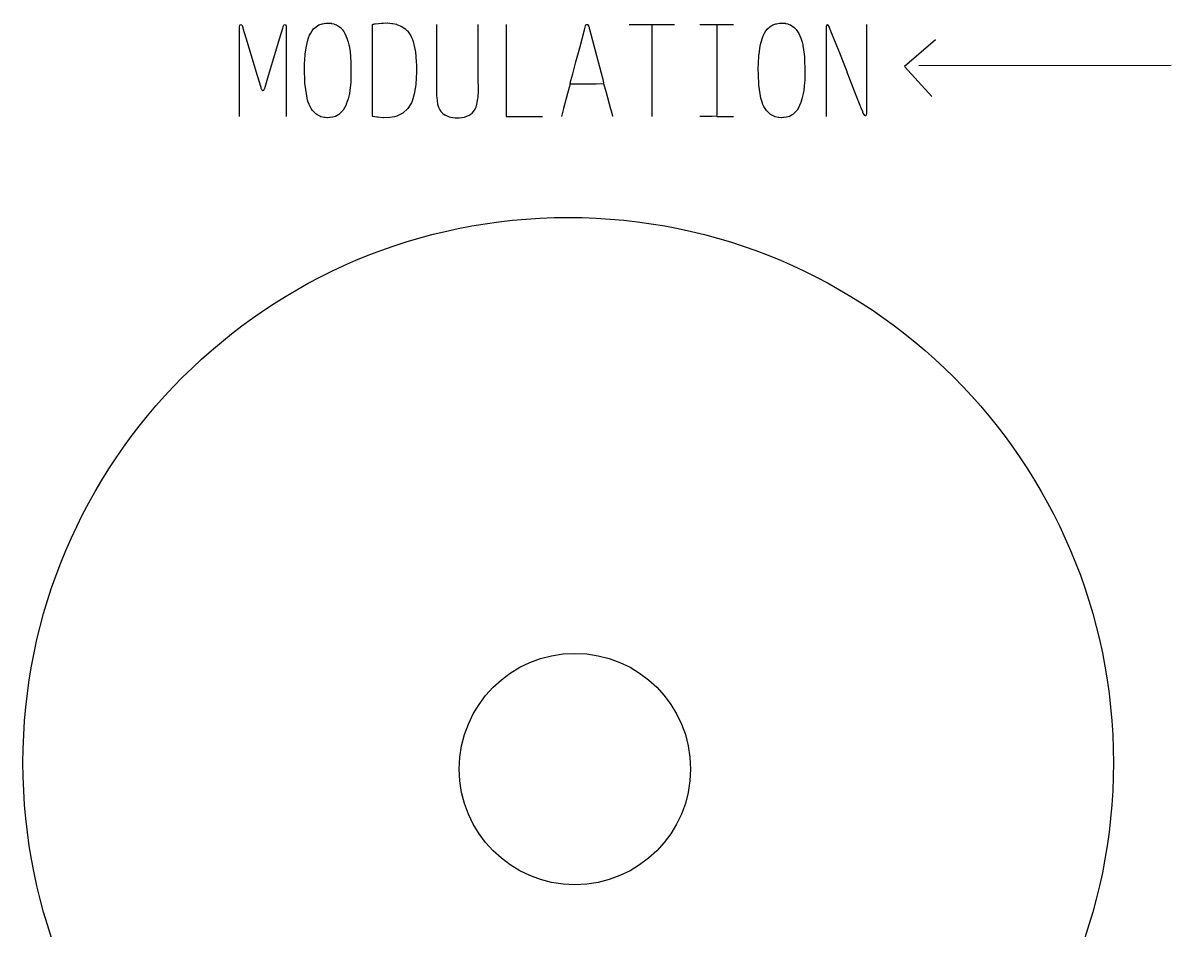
# Model space of a CAD drawing. Header units: millimetres. Extents: x 0 to 162, y -1 to 222.
# Drawn here: x 103.52 to 138.26, y 81.22 to 108.66 of the extents above; entities that cross this region are included whole.
import ezdxf

# ---------------------------------------------------------------- set-up
doc = ezdxf.new("R2010")
doc.units = ezdxf.units.MM
doc.layers.add('Gravur', color=7, linetype='CONTINUOUS')
doc.layers.add('Kontur', color=7, linetype='CONTINUOUS')

msp = doc.modelspace()

# ---------------------------------------------------------------- linework, layer by layer
at = {"layer": 'Gravur', "color": 255, "linetype": 'CONTINUOUS'}
for p, q in [((110.07425, 108.53818), (110.08486, 108.60026)), ((110.07434, 108.52834), (110.07425, 108.53818)), ((110.07425, 108.53818), (110.07425, 108.53818)), ((110.07678, 108.47143), (110.07434, 108.52834)), ((110.07678, 107.96112), (110.07678, 108.47143)), ((110.08486, 108.60026), (110.0953, 108.61176)), ((110.0953, 108.61176), (110.11203, 108.61528)), ((110.0953, 108.61176), (110.0953, 108.61176)), ((110.11203, 108.61528), (110.1355, 108.6072)), ((110.1355, 108.6072), (110.13607, 108.60689)), ((110.13607, 108.60689), (110.13663, 108.60656)), ((110.13663, 108.60656), (110.13663, 108.60656)), ((110.13663, 108.60656), (110.15623, 108.58435)), ((110.15623, 108.58435), (110.16835, 108.55228)), ((110.16835, 108.55228), (110.16835, 108.55228)), ((110.16835, 108.55228), (110.17486, 108.52577)), ((110.17486, 108.52577), (110.18054, 108.50283)), ((110.18054, 108.50283), (110.2669, 108.21628)), ((111.2959, 108.21628), (111.38382, 108.50676)), ((111.38382, 108.50676), (111.39425, 108.54881)), ((111.39425, 108.54881), (111.39561, 108.55392)), ((111.39561, 108.55392), (111.41793, 108.59993)), ((111.39561, 108.55392), (111.39561, 108.55392)), ((111.41793, 108.59993), (111.42499, 108.60574)), ((111.42499, 108.60574), (111.42619, 108.60649)), ((111.42499, 108.60574), (111.42499, 108.60574)), ((111.42619, 108.60649), (111.42742, 108.6072)), ((111.42742, 108.6072), (111.46441, 108.61467)), ((111.46441, 108.61467), (111.46955, 108.61227)), ((111.46955, 108.61227), (111.46955, 108.61227)), ((111.46955, 108.61227), (111.49062, 108.562)), ((111.49108, 108.50048), (111.48994, 108.47143)), ((111.48994, 108.47143), (111.48994, 107.96112)), ((111.49062, 108.562), (111.4919, 108.53871)), ((111.4919, 108.53871), (111.49108, 108.50048)), ((111.4919, 108.53871), (111.4919, 108.53871)), ((112.23062, 108.35885), (112.27052, 108.42349)), ((112.27052, 108.42349), (112.31708, 108.4828)), ((112.31708, 108.4828), (112.39043, 108.55124)), ((112.31708, 108.4828), (112.31708, 108.4828)), ((112.39043, 108.55124), (112.47843, 108.60524)), ((112.47843, 108.60524), (112.57606, 108.63843)), ((112.57606, 108.63843), (112.58698, 108.64079)), ((112.58698, 108.64079), (112.6856, 108.65568)), ((112.58698, 108.64079), (112.58698, 108.64079)), ((112.6856, 108.65568), (112.70611, 108.65815)), ((112.70611, 108.65815), (112.77867, 108.6605)), ((112.77867, 108.6605), (112.78544, 108.66017)), ((112.78544, 108.66017), (112.78544, 108.66017)), ((112.78544, 108.66017), (112.85078, 108.65273)), ((112.85078, 108.65273), (112.86312, 108.65043)), ((112.86312, 108.65043), (112.93454, 108.63342)), ((112.93454, 108.63342), (112.94086, 108.63153)), ((112.94086, 108.63153), (112.94086, 108.63153)), ((112.94086, 108.63153), (113.0005, 108.609)), ((113.0005, 108.609), (113.01229, 108.60333)), ((113.01229, 108.60333), (113.12891, 108.52308)), ((113.12891, 108.52308), (113.14881, 108.50395)), ((113.14881, 108.50395), (113.16767, 108.48392)), ((113.16767, 108.48392), (113.18553, 108.46306)), ((113.18553, 108.46306), (113.18553, 108.46306)), ((113.18553, 108.46306), (113.22808, 108.40453)), ((113.22808, 108.40453), (113.26475, 108.3416)), ((114.09781, 108.58277), (114.10013, 108.60765)), ((114.0979, 108.58013), (114.09781, 108.58277)), ((114.09781, 108.58277), (114.09781, 108.58277)), ((114.09892, 108.55779), (114.0979, 108.58013)), ((114.09892, 108.4361), (114.09892, 108.55779)), ((114.09892, 108.00823), (114.09892, 108.4361)), ((114.10013, 108.60765), (114.10173, 108.6119)), ((114.10173, 108.6119), (114.10208, 108.61261)), ((114.10208, 108.61261), (114.10245, 108.6133)), ((114.10245, 108.6133), (114.11868, 108.62533)), ((114.10245, 108.6133), (114.10245, 108.6133)), ((114.11868, 108.62533), (114.14346, 108.63098)), ((114.14346, 108.63098), (114.16451, 108.63304)), ((114.14346, 108.63098), (114.14346, 108.63098)), ((114.16451, 108.63304), (114.18135, 108.63463)), ((114.18135, 108.63463), (114.38324, 108.65409)), ((114.38324, 108.65409), (114.3951, 108.65528)), ((114.3951, 108.65528), (114.40796, 108.65666)), ((114.3951, 108.65528), (114.3951, 108.65528)), ((114.40796, 108.65666), (114.4208, 108.65815)), ((114.4208, 108.65815), (114.55501, 108.66346)), ((114.55501, 108.66346), (114.56754, 108.66303)), ((114.56754, 108.66303), (114.56754, 108.66303)), ((114.56754, 108.66303), (114.68838, 108.65193)), ((114.68838, 108.65193), (114.71129, 108.64839)), ((114.71129, 108.64839), (114.82178, 108.62384)), ((114.82178, 108.62384), (114.83393, 108.62031)), ((114.83393, 108.62031), (114.83393, 108.62031)), ((114.83393, 108.62031), (114.94187, 108.58026)), ((114.94187, 108.58026), (114.96252, 108.57051)), ((114.96252, 108.57051), (115.10458, 108.47305)), ((115.10458, 108.47305), (115.12206, 108.45635)), ((115.12206, 108.45635), (115.13887, 108.43905)), ((115.13887, 108.43905), (115.15503, 108.42116)), ((115.15503, 108.42116), (115.15503, 108.42116)), ((115.15503, 108.42116), (115.25546, 108.27353)), ((116.04129, 108.6206), (116.04129, 106.72853)), ((117.29743, 107.05042), (117.29743, 108.6206)), ((118.14068, 108.6206), (118.14068, 106.52441)), ((120.3701, 107.91402), (120.51316, 108.4518)), ((120.51316, 108.4518), (120.54668, 108.57742)), ((120.54668, 108.57742), (120.54898, 108.58684)), ((120.54898, 108.58684), (120.54944, 108.58875)), ((120.54944, 108.58875), (120.5559, 108.60684)), ((120.54944, 108.58875), (120.54944, 108.58875)), ((120.5559, 108.60684), (120.55941, 108.61177)), ((120.55941, 108.61177), (120.56554, 108.61677)), ((120.55941, 108.61177), (120.55941, 108.61177)), ((120.56554, 108.61677), (120.5739, 108.61975)), ((120.5739, 108.61975), (120.61294, 108.61543)), ((120.61294, 108.61543), (120.61875, 108.61176)), ((120.61875, 108.61176), (120.61875, 108.61176)), ((120.61875, 108.61176), (120.64866, 108.55858)), ((120.64866, 108.55858), (120.65401, 108.53581)), ((120.65401, 108.53581), (120.65401, 108.53581)), ((120.65401, 108.53581), (120.65971, 108.50617)), ((120.65971, 108.50617), (120.66572, 108.47928)), ((120.66572, 108.47928), (120.79893, 107.97682)), ((121.86448, 108.6206), (123.24231, 108.6206)), ((122.55536, 108.61667), (122.55536, 105.83746)), ((124.00313, 108.6206), (125.02767, 108.6206)), ((124.51736, 108.61667), (124.51736, 106.54011)), ((125.96462, 108.35885), (126.00452, 108.42349)), ((126.00452, 108.42349), (126.05108, 108.4828)), ((126.05108, 108.4828), (126.12443, 108.55124)), ((126.05108, 108.4828), (126.05108, 108.4828)), ((126.12443, 108.55124), (126.21243, 108.60524)), ((126.21243, 108.60524), (126.31006, 108.63843)), ((126.31006, 108.63843), (126.32098, 108.64079)), ((126.32098, 108.64079), (126.4196, 108.65568)), ((126.32098, 108.64079), (126.32098, 108.64079)), ((126.4196, 108.65568), (126.44011, 108.65815)), ((126.44011, 108.65815), (126.51267, 108.6605)), ((126.51267, 108.6605), (126.51944, 108.66017)), ((126.51944, 108.66017), (126.51944, 108.66017)), ((126.51944, 108.66017), (126.58478, 108.65273)), ((126.58478, 108.65273), (126.59712, 108.65043)), ((126.59712, 108.65043), (126.66854, 108.63342)), ((126.66854, 108.63342), (126.67486, 108.63153)), ((126.67486, 108.63153), (126.67486, 108.63153)), ((126.67486, 108.63153), (126.7345, 108.609)), ((126.7345, 108.609), (126.74629, 108.60333)), ((126.74629, 108.60333), (126.86291, 108.52308)), ((126.86291, 108.52308), (126.88281, 108.50395)), ((126.88281, 108.50395), (126.90167, 108.48392)), ((126.90167, 108.48392), (126.91953, 108.46306)), ((126.91953, 108.46306), (126.91953, 108.46306)), ((126.91953, 108.46306), (126.96208, 108.40453)), ((126.96208, 108.40453), (126.99875, 108.3416)), ((127.83298, 108.56564), (127.83292, 108.44788)), ((127.83292, 108.44788), (127.83292, 107.95327)), ((127.83321, 108.57), (127.83298, 108.56564)), ((127.83368, 108.57439), (127.83321, 108.57)), ((127.83474, 108.58003), (127.83368, 108.57439)), ((127.83368, 108.57439), (127.83368, 108.57439)), ((127.8418, 108.59481), (127.83474, 108.58003)), ((127.84316, 108.59625), (127.8418, 108.59481)), ((127.8418, 108.59481), (127.8418, 108.59481)), ((127.85653, 108.60268), (127.84316, 108.59625)), ((127.86798, 108.60303), (127.85653, 108.60268)), ((127.87848, 108.60062), (127.86798, 108.60303)), ((127.88947, 108.59485), (127.87848, 108.60062)), ((127.87848, 108.60062), (127.87848, 108.60062)), ((127.92967, 108.53476), (127.88947, 108.59485)), ((127.93284, 108.5267), (127.92967, 108.53476)), ((127.92967, 108.53476), (127.92967, 108.53476)), ((127.95461, 108.46358), (127.93284, 108.5267)), ((128.14774, 107.9729), (127.95461, 108.46358)), ((129.04981, 108.6206), (129.04981, 106.50478)), ((110.2669, 108.21628), (110.61077, 107.07397)), ((110.95081, 107.07005), (111.2959, 108.21628)), ((112.10899, 108.01215), (112.15603, 108.18428)), ((112.15603, 108.18428), (112.16791, 108.21851)), ((112.16791, 108.21851), (112.19665, 108.29012)), ((112.16791, 108.21851), (112.16791, 108.21851)), ((112.19665, 108.29012), (112.23062, 108.35885)), ((113.26475, 108.3416), (113.2963, 108.27531)), ((113.2963, 108.27531), (113.32351, 108.20668)), ((113.32351, 108.20668), (113.32351, 108.20668)), ((113.32351, 108.20668), (113.34518, 108.14293)), ((113.34518, 108.14293), (113.36445, 108.07889)), ((113.36445, 108.07889), (113.38508, 107.99851)), ((115.25546, 108.27353), (115.28209, 108.21944)), ((115.28209, 108.21944), (115.30563, 108.16359)), ((115.30563, 108.16359), (115.32627, 108.10636)), ((115.32627, 108.10636), (115.39325, 107.82907)), ((125.84299, 108.01215), (125.89003, 108.18428)), ((125.89003, 108.18428), (125.90191, 108.21851)), ((125.90191, 108.21851), (125.93065, 108.29012)), ((125.90191, 108.21851), (125.90191, 108.21851)), ((125.93065, 108.29012), (125.96462, 108.35885)), ((126.99875, 108.3416), (127.0303, 108.27531)), ((127.0303, 108.27531), (127.05751, 108.20668)), ((127.05751, 108.20668), (127.05751, 108.20668)), ((127.05751, 108.20668), (127.07918, 108.14293)), ((127.07918, 108.14293), (127.09845, 108.07889)), ((127.09845, 108.07889), (127.11908, 107.99851)), ((131.13843, 108.15194), (130.19957, 107.34806)), ((110.07678, 105.83746), (110.07678, 107.96112)), ((111.48994, 107.96112), (111.48994, 105.83746)), ((112.06117, 107.70111), (112.06371, 107.72692)), ((112.06371, 107.72692), (112.09883, 107.96474)), ((112.06371, 107.72692), (112.06371, 107.72692)), ((112.09883, 107.96474), (112.10899, 108.01215)), ((113.38508, 107.99851), (113.39104, 107.97151)), ((113.39104, 107.97151), (113.39104, 107.97151)), ((113.39104, 107.97151), (113.41897, 107.80357)), ((113.41897, 107.80357), (113.43499, 107.63364)), ((114.09892, 106.49693), (114.09892, 108.00823)), ((115.39325, 107.82907), (115.39937, 107.78892)), ((115.39937, 107.78892), (115.39937, 107.78892)), ((115.39937, 107.78892), (115.42509, 107.48929)), ((120.25702, 107.48689), (120.35197, 107.84265)), ((120.35197, 107.84265), (120.3701, 107.91402)), ((120.79893, 107.97682), (121.04809, 107.03472)), ((125.79517, 107.70111), (125.79771, 107.72692)), ((125.79771, 107.72692), (125.83283, 107.96474)), ((125.79771, 107.72692), (125.79771, 107.72692)), ((125.83283, 107.96474), (125.84299, 108.01215)), ((127.11908, 107.99851), (127.12504, 107.97151)), ((127.12504, 107.97151), (127.12504, 107.97151)), ((127.12504, 107.97151), (127.15297, 107.80357)), ((127.15297, 107.80357), (127.16899, 107.63364)), ((127.83292, 107.95327), (127.83292, 105.83746)), ((128.19822, 107.84669), (128.14774, 107.9729)), ((128.44993, 107.21506), (128.19822, 107.84669)), ((112.03883, 107.31765), (112.04247, 107.41548)), ((112.04247, 107.41548), (112.06117, 107.70111)), ((113.43499, 107.63364), (113.43499, 107.63364)), ((113.43499, 107.63364), (113.44309, 107.47315)), ((113.44309, 107.47315), (113.44812, 107.31342)), ((115.42509, 107.48929), (115.42805, 107.38885)), ((115.42805, 107.38885), (115.42805, 107.38885)), ((115.42805, 107.38885), (115.42942, 107.2745)), ((120.16012, 107.125), (120.24719, 107.45073)), ((120.24719, 107.45073), (120.25702, 107.48689)), ((120.25702, 107.48689), (120.25702, 107.48689)), ((125.77283, 107.31765), (125.77647, 107.41548)), ((125.77647, 107.41548), (125.79517, 107.70111)), ((127.16899, 107.63364), (127.16899, 107.63364)), ((127.16899, 107.63364), (127.17709, 107.47315)), ((127.17709, 107.47315), (127.18212, 107.31342)), ((130.637, 107.37947), (138.265, 107.38653)), ((110.61077, 107.07397), (110.71606, 106.72461)), ((110.84673, 106.72461), (110.95081, 107.07005)), ((112.05403, 106.82962), (112.03883, 107.31765)), ((113.44812, 107.31342), (113.44543, 106.91327)), ((115.42964, 107.16033), (115.42472, 106.99944)), ((115.42942, 107.2745), (115.42964, 107.16033)), ((117.29792, 106.98761), (117.29743, 107.05042)), ((120.10599, 106.92088), (120.16012, 107.125)), ((121.04809, 107.03472), (121.06512, 106.95987)), ((125.78803, 106.82962), (125.77283, 107.31765)), ((127.18212, 107.31342), (127.17943, 106.91327)), ((128.47626, 107.14847), (128.44993, 107.21506)), ((128.44993, 107.21506), (128.44993, 107.21506)), ((128.76155, 106.4145), (128.47626, 107.14847)), ((130.20088, 107.34812), (131.03112, 106.43788)), ((110.71606, 106.72461), (110.72547, 106.68567)), ((110.72547, 106.68567), (110.727, 106.67969)), ((110.727, 106.67969), (110.727, 106.67969)), ((110.727, 106.67969), (110.7462, 106.63538)), ((110.80832, 106.62783), (110.83219, 106.66766)), ((110.83219, 106.66766), (110.83688, 106.68429)), ((110.83688, 106.68429), (110.84181, 106.70518)), ((110.83688, 106.68429), (110.83688, 106.68429)), ((110.84181, 106.70518), (110.84673, 106.72461)), ((112.05839, 106.78508), (112.05403, 106.82962)), ((112.05403, 106.82962), (112.05403, 106.82962)), ((112.12206, 106.38702), (112.05839, 106.78508)), ((113.44277, 106.8684), (113.41534, 106.61625)), ((113.44543, 106.91327), (113.44277, 106.8684)), ((113.44277, 106.8684), (113.44277, 106.8684)), ((115.40682, 106.79134), (115.37444, 106.57119)), ((115.41018, 106.82312), (115.40682, 106.79134)), ((115.42363, 106.98163), (115.41018, 106.82312)), ((115.42472, 106.99944), (115.42363, 106.98163)), ((115.42363, 106.98163), (115.42363, 106.98163)), ((116.04129, 106.72853), (116.04111, 106.44661)), ((117.30463, 106.66558), (117.29792, 106.98761)), ((117.30465, 106.62205), (117.30463, 106.66558)), ((117.30463, 106.66558), (117.30463, 106.66558)), ((120.05116, 106.71283), (120.00111, 106.52441)), ((120.08017, 106.81523), (120.05116, 106.71283)), ((120.08054, 106.81464), (120.10599, 106.92088)), ((120.14979, 106.81489), (120.08054, 106.81464)), ((120.32251, 106.81489), (120.14979, 106.81489)), ((120.86422, 106.81489), (120.32251, 106.81489)), ((121.09495, 106.81811), (120.86422, 106.81489)), ((121.06512, 106.95987), (121.06679, 106.95147)), ((121.06679, 106.95147), (121.06679, 106.95147)), ((121.06679, 106.95147), (121.08815, 106.85093)), ((121.08815, 106.85093), (121.09342, 106.83136)), ((121.09342, 106.83136), (121.17476, 106.55581)), ((125.79239, 106.78508), (125.78803, 106.82962)), ((125.78803, 106.82962), (125.78803, 106.82962)), ((125.85606, 106.38702), (125.79239, 106.78508)), ((127.17677, 106.8684), (127.14934, 106.61625)), ((127.17943, 106.91327), (127.17677, 106.8684)), ((127.17677, 106.8684), (127.17677, 106.8684)), ((110.7462, 106.63538), (110.75656, 106.62554)), ((110.75656, 106.62554), (110.75656, 106.62554)), ((110.75656, 106.62554), (110.76696, 106.6205)), ((110.76696, 106.6205), (110.77944, 106.61864)), ((110.77944, 106.61864), (110.8044, 106.62511)), ((110.8044, 106.62511), (110.80832, 106.62783)), ((110.80832, 106.62783), (110.80832, 106.62783)), ((112.1369, 106.32704), (112.12206, 106.38702)), ((112.15513, 106.26771), (112.1369, 106.32704)), ((113.36221, 106.37132), (113.32603, 106.2575)), ((113.38317, 106.45179), (113.36221, 106.37132)), ((113.4008, 106.5335), (113.38317, 106.45179)), ((113.41534, 106.61625), (113.4008, 106.5335)), ((114.09892, 106.02195), (114.09892, 106.49693)), ((115.36953, 106.54679), (115.29577, 106.29716)), ((115.37444, 106.57119), (115.36953, 106.54679)), ((115.36953, 106.54679), (115.36953, 106.54679)), ((116.04111, 106.44661), (116.043, 106.40459)), ((116.043, 106.40459), (116.043, 106.40459)), ((116.043, 106.40459), (116.05179, 106.3065)), ((117.24747, 106.15542), (117.29005, 106.36324)), ((117.29005, 106.36324), (117.29474, 106.40587)), ((117.29474, 106.40587), (117.30465, 106.62205)), ((118.14068, 106.52441), (118.14068, 106.01018)), ((120.00111, 106.52441), (119.88223, 106.07298)), ((121.17476, 106.55581), (121.30325, 106.06906)), ((124.51736, 106.54011), (124.51736, 106.01803)), ((125.8709, 106.32704), (125.85606, 106.38702)), ((125.88913, 106.26771), (125.8709, 106.32704)), ((127.09621, 106.37132), (127.06003, 106.2575)), ((127.11717, 106.45179), (127.09621, 106.37132)), ((127.1348, 106.5335), (127.11717, 106.45179)), ((127.14934, 106.61625), (127.1348, 106.5335)), ((128.92027, 106.01018), (128.76155, 106.4145)), ((129.04981, 106.50478), (129.04981, 105.9984)), ((112.18103, 106.19948), (112.15513, 106.26771)), ((112.15513, 106.26771), (112.15513, 106.26771)), ((112.21185, 106.13375), (112.18103, 106.19948)), ((112.2477, 106.0714), (112.21185, 106.13375)), ((112.28871, 106.01328), (112.2477, 106.0714)), ((112.335, 105.96028), (112.28871, 106.01328)), ((113.16608, 105.97023), (113.08278, 105.89444)), ((113.21303, 106.02969), (113.16608, 105.97023)), ((113.16608, 105.97023), (113.16608, 105.97023)), ((113.25344, 106.09446), (113.21303, 106.02969)), ((113.28809, 106.16329), (113.25344, 106.09446)), ((113.31774, 106.23494), (113.28809, 106.16329)), ((113.32603, 106.2575), (113.31774, 106.23494)), ((113.31774, 106.23494), (113.31774, 106.23494)), ((114.09892, 105.89634), (114.09892, 106.02195)), ((115.13803, 106.04073), (115.05069, 105.96019)), ((115.16448, 106.07112), (115.13803, 106.04073)), ((115.27528, 106.24963), (115.16448, 106.07112)), ((115.29577, 106.29716), (115.27528, 106.24963)), ((116.05179, 106.3065), (116.06859, 106.21086)), ((116.06859, 106.21086), (116.09575, 106.1198)), ((116.09575, 106.1198), (116.13564, 106.03544)), ((116.13564, 106.03544), (116.13564, 106.03544)), ((116.13564, 106.03544), (116.17102, 105.98329)), ((116.17102, 105.98329), (116.21401, 105.93583)), ((117.1155, 105.93418), (117.19006, 106.02195)), ((117.19006, 106.02195), (117.20751, 106.05213)), ((117.20751, 106.05213), (117.21065, 106.05834)), ((117.21065, 106.05834), (117.22989, 106.10295)), ((117.21065, 106.05834), (117.21065, 106.05834)), ((117.22989, 106.10295), (117.23542, 106.11819)), ((117.23542, 106.11819), (117.24165, 106.13675)), ((117.23542, 106.11819), (117.23542, 106.11819)), ((117.24165, 106.13675), (117.24747, 106.15542)), ((118.14068, 106.01018), (118.14068, 105.88456)), ((119.88223, 106.07298), (119.82005, 105.83353)), ((121.30325, 106.06906), (121.3274, 105.97144)), ((121.3274, 105.97144), (121.33004, 105.96052)), ((124.51736, 106.01803), (124.51736, 105.88849)), ((125.91503, 106.19948), (125.88913, 106.26771)), ((125.88913, 106.26771), (125.88913, 106.26771)), ((125.94585, 106.13375), (125.91503, 106.19948)), ((125.9817, 106.0714), (125.94585, 106.13375)), ((126.02271, 106.01328), (125.9817, 106.0714)), ((126.069, 105.96028), (126.02271, 106.01328)), ((126.90008, 105.97023), (126.81678, 105.89444)), ((126.94703, 106.02969), (126.90008, 105.97023)), ((126.90008, 105.97023), (126.90008, 105.97023)), ((126.98744, 106.09446), (126.94703, 106.02969)), ((127.02209, 106.16329), (126.98744, 106.09446)), ((127.05174, 106.23494), (127.02209, 106.16329)), ((127.06003, 106.2575), (127.05174, 106.23494)), ((127.05174, 106.23494), (127.05174, 106.23494)), ((128.92398, 106.00021), (128.92027, 106.01018)), ((128.94421, 105.93913), (128.92398, 106.00021)), ((129.04981, 105.9984), (129.05186, 105.94123)), ((112.38668, 105.91327), (112.335, 105.96028)), ((112.41471, 105.89219), (112.38668, 105.91327)), ((112.38668, 105.91327), (112.38668, 105.91327)), ((112.50731, 105.84042), (112.41471, 105.89219)), ((112.54105, 105.82737), (112.50731, 105.84042)), ((112.65115, 105.80234), (112.54105, 105.82737)), ((112.66472, 105.80081), (112.65115, 105.80234)), ((112.73113, 105.79604), (112.66472, 105.80081)), ((112.73873, 105.79587), (112.73113, 105.79604)), ((112.73113, 105.79604), (112.73113, 105.79604)), ((112.80817, 105.79893), (112.73873, 105.79587)), ((112.82133, 105.80041), (112.80817, 105.79893)), ((112.88767, 105.81024), (112.82133, 105.80041)), ((112.89566, 105.81181), (112.88767, 105.81024)), ((112.88767, 105.81024), (112.88767, 105.81024)), ((112.98089, 105.83706), (112.89566, 105.81181)), ((113.08278, 105.89444), (112.98089, 105.83706)), ((114.09779, 105.8692), (114.09783, 105.8719)), ((114.10343, 105.84299), (114.09779, 105.8692)), ((114.09783, 105.8719), (114.09885, 105.89275)), ((114.09783, 105.8719), (114.09783, 105.8719)), ((114.09885, 105.89275), (114.09892, 105.89634)), ((114.10933, 105.83699), (114.10343, 105.84299)), ((114.16753, 105.82026), (114.10933, 105.83699)), ((114.17471, 105.81942), (114.16753, 105.82026)), ((114.16753, 105.82026), (114.16753, 105.82026)), ((114.22846, 105.81444), (114.17471, 105.81942)), ((114.25901, 105.81032), (114.22846, 105.81444)), ((114.4145, 105.79596), (114.25901, 105.81032)), ((114.43183, 105.79513), (114.4145, 105.79596)), ((114.4145, 105.79596), (114.4145, 105.79596)), ((114.621, 105.79897), (114.43183, 105.79513)), ((114.69509, 105.80861), (114.621, 105.79897)), ((114.7663, 105.82358), (114.69509, 105.80861)), ((114.83446, 105.84389), (114.7663, 105.82358)), ((114.89941, 105.86954), (114.83446, 105.84389)), ((114.96099, 105.90054), (114.89941, 105.86954)), ((115.01901, 105.93688), (114.96099, 105.90054)), ((115.05069, 105.96019), (115.01901, 105.93688)), ((115.01901, 105.93688), (115.01901, 105.93688)), ((116.21401, 105.93583), (116.27623, 105.8873)), ((116.27623, 105.8873), (116.28964, 105.8791)), ((116.28964, 105.8791), (116.28964, 105.8791)), ((116.28964, 105.8791), (116.41575, 105.82656)), ((116.41575, 105.82656), (116.46042, 105.81561)), ((116.46042, 105.81561), (116.46042, 105.81561)), ((116.46042, 105.81561), (116.53164, 105.80391)), ((116.53164, 105.80391), (116.60263, 105.79797)), ((116.60263, 105.79797), (116.69158, 105.79644)), ((116.69158, 105.79644), (116.7214, 105.79735)), ((116.7214, 105.79735), (116.8795, 105.81768)), ((116.7214, 105.79735), (116.7214, 105.79735)), ((116.8795, 105.81768), (117.02558, 105.87118)), ((117.02558, 105.87118), (117.1155, 105.93418)), ((117.02558, 105.87118), (117.02558, 105.87118)), ((118.14068, 105.88456), (118.14742, 105.83804)), ((118.14742, 105.83804), (118.22312, 105.83353)), ((118.22312, 105.83353), (118.43116, 105.83353)), ((118.43116, 105.83353), (119.23981, 105.83353)), ((121.33004, 105.96052), (121.33004, 105.96052)), ((121.33004, 105.96052), (121.35949, 105.85419)), ((121.35949, 105.85419), (121.36667, 105.83353)), ((124.37997, 105.83353), (124.00313, 105.83353)), ((124.51062, 105.84027), (124.37997, 105.83353)), ((124.51736, 105.88849), (124.51062, 105.84027)), ((124.52129, 105.83353), (125.02767, 105.83353)), ((126.12068, 105.91327), (126.069, 105.96028)), ((126.14871, 105.89219), (126.12068, 105.91327)), ((126.12068, 105.91327), (126.12068, 105.91327)), ((126.24131, 105.84042), (126.14871, 105.89219)), ((126.27505, 105.82737), (126.24131, 105.84042)), ((126.38515, 105.80234), (126.27505, 105.82737)), ((126.39872, 105.80081), (126.38515, 105.80234)), ((126.46513, 105.79604), (126.39872, 105.80081)), ((126.47273, 105.79587), (126.46513, 105.79604)), ((126.46513, 105.79604), (126.46513, 105.79604)), ((126.54217, 105.79893), (126.47273, 105.79587)), ((126.55533, 105.80041), (126.54217, 105.79893)), ((126.62167, 105.81024), (126.55533, 105.80041)), ((126.62966, 105.81181), (126.62167, 105.81024)), ((126.62167, 105.81024), (126.62167, 105.81024)), ((126.71489, 105.83706), (126.62966, 105.81181)), ((126.81678, 105.89444), (126.71489, 105.83706)), ((128.94723, 105.931), (128.94421, 105.93913)), ((128.94421, 105.93913), (128.94421, 105.93913)), ((128.9949, 105.86244), (128.94723, 105.931)), ((129.0151, 105.85564), (128.9949, 105.86244)), ((129.02999, 105.85862), (129.0151, 105.85564)), ((129.04046, 105.86967), (129.02999, 105.85862)), ((129.02999, 105.85862), (129.02999, 105.85862)), ((129.05182, 105.9312), (129.04046, 105.86967)), ((129.05186, 105.94123), (129.05182, 105.9312)), ((129.05182, 105.9312), (129.05182, 105.9312))]:
    msp.add_line(p, q, dxfattribs=at)
msp.add_circle((120.022, 86.278), 16.5, dxfattribs=at)
at = {"layer": 'Kontur', "color": 7, "linetype": 'CONTINUOUS'}
msp.add_circle((120.225, 86.089), 3.5, dxfattribs=at)

doc.saveas('drawing.dxf')
